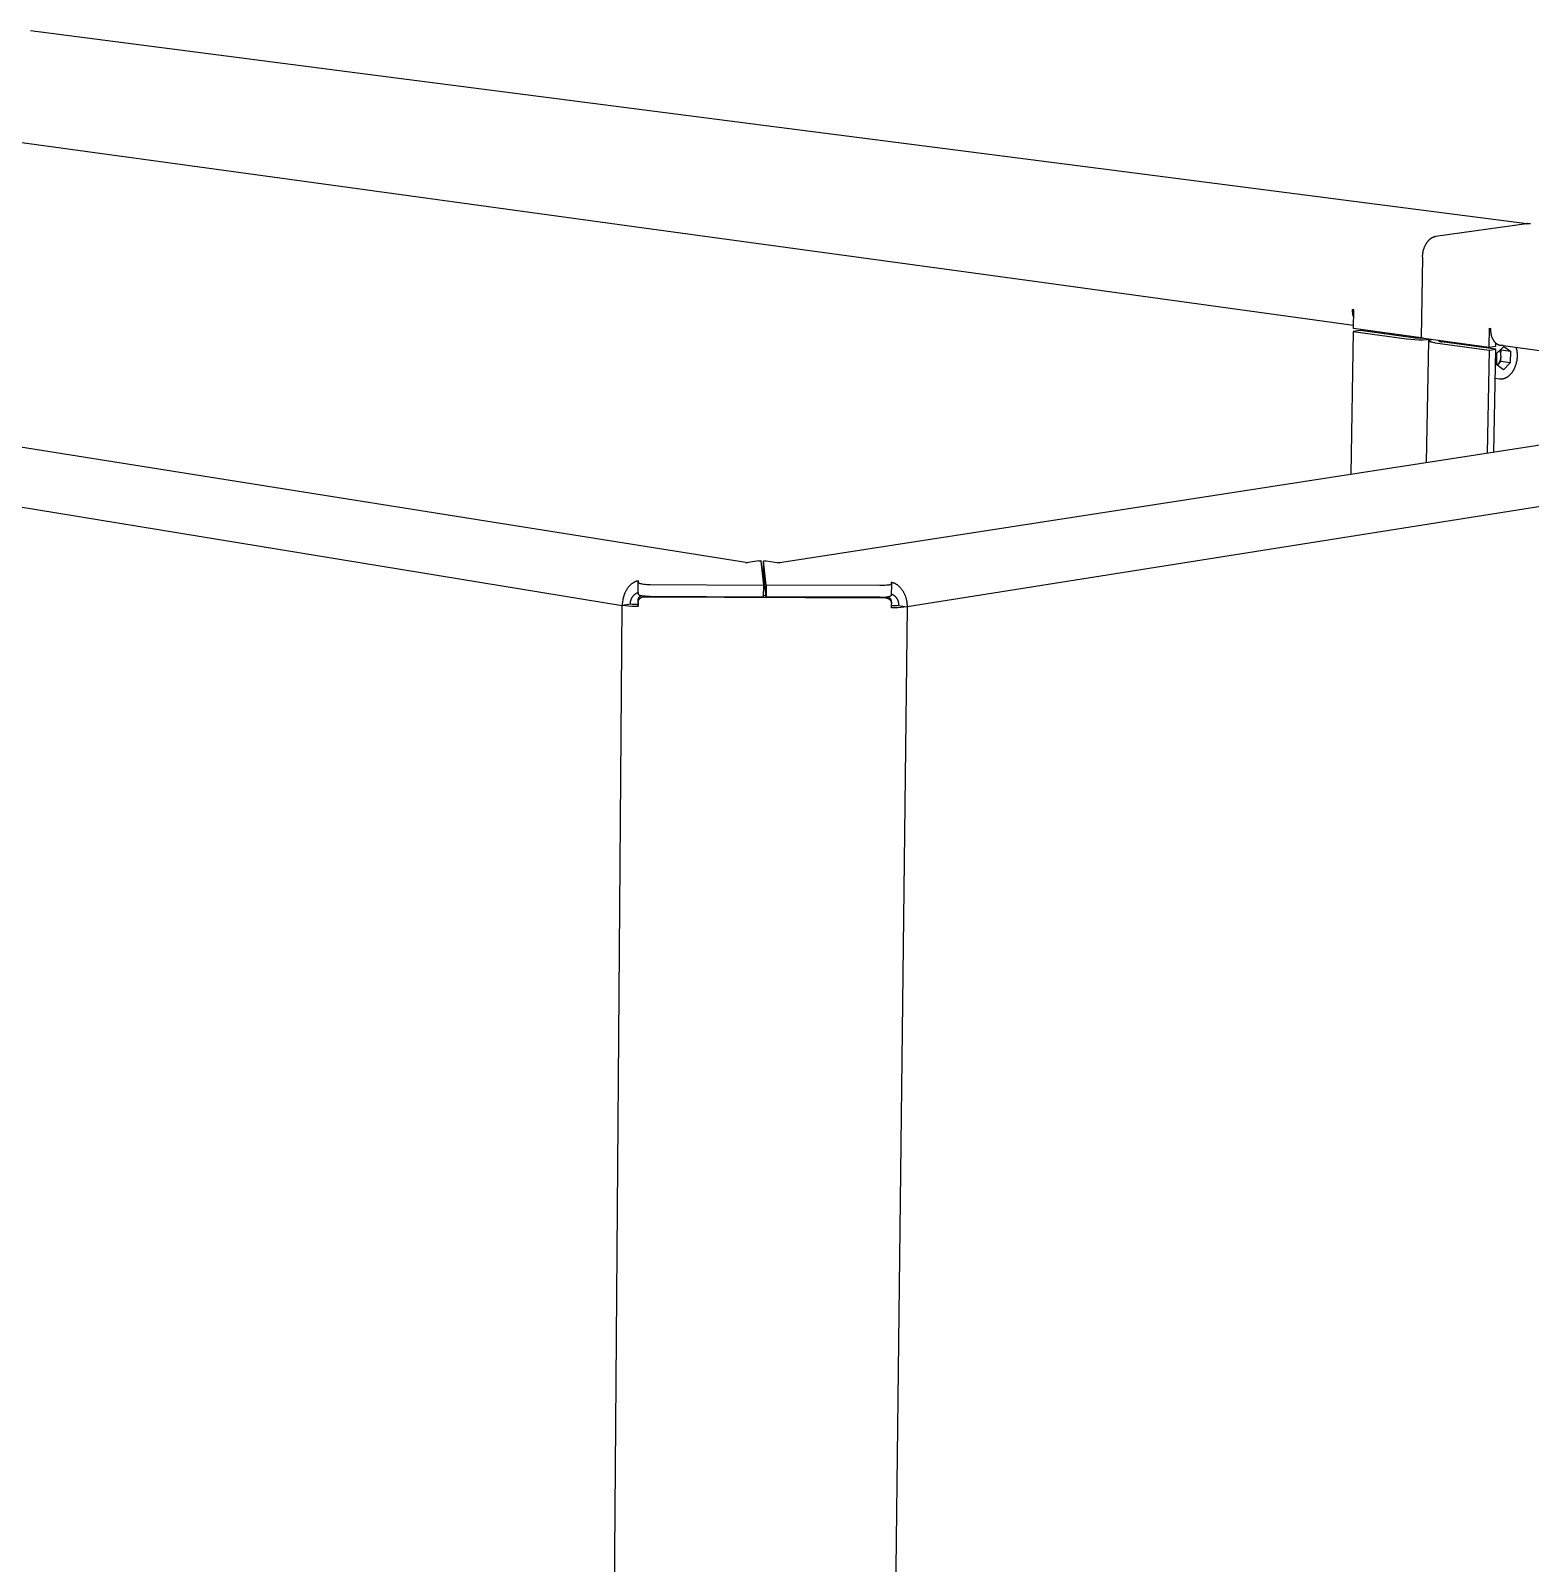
# Model space of a CAD drawing. Header units: millimetres. Extents: x -1246 to 2331, y -493 to 2006.
# Drawn here: x -138.7 to 158.3, y 303.3 to 606.7 of the extents above; entities that cross this region are included whole.
import ezdxf

# ---------------------------------------------------------------- set-up
doc = ezdxf.new("R2010")
doc.units = ezdxf.units.MM
doc.header["$MEASUREMENT"] = 0
doc.layers.add('Domyslna', color=7, linetype='Continuous', true_color=0x000000)
doc.layers.add('Utwórz2D linie widoczne', color=7, linetype='Continuous', true_color=0x000000)

msp = doc.modelspace()

# ---------------------------------------------------------------- linework, layer by layer
at = {"layer": 'Domyslna'}
for p, q in [((320.05, 537.91), (34.87, 492.67)), ((-172.87, 517.69), (-21.54, 492.95)), ((-25.17, 24.85), (-21.54, 492.95)), ((34.87, 492.67), (29.38, 24.3))]:
    msp.add_line(p, q, dxfattribs=at)
at = {"layer": 'Utwórz2D linie widoczne'}
for p, q in [((-138.67, 606.74), (-70.36, 597.94)), ((-70.36, 597.94), (1.82, 588.64)), ((1.82, 588.64), (77.82, 578.84)), ((-89.31, 577.54), (-146.65, 585.4)), ((-17.25, 567.66), (-89.31, 577.54)), ((77.82, 578.84), (157.58, 568.56)), ((58.64, 557.26), (-17.25, 567.66)), ((157.52, 568.51), (139.5, 566.01)), ((157.52, 568.51), (157.52, 568.52)), ((157.52, 568.52), (157.52, 568.52)), ((157.52, 568.52), (157.53, 568.52)), ((157.67, 568.51), (157.52, 568.51)), ((157.53, 568.52), (157.53, 568.53)), ((157.53, 568.53), (157.53, 568.53)), ((157.53, 568.53), (157.54, 568.53)), ((157.54, 568.53), (157.55, 568.54)), ((157.54, 568.53), (157.54, 568.53)), ((157.55, 568.54), (157.55, 568.54)), ((157.55, 568.54), (157.55, 568.54)), ((157.55, 568.54), (157.56, 568.54)), ((157.56, 568.54), (157.57, 568.55)), ((157.56, 568.54), (157.56, 568.54)), ((157.57, 568.55), (157.57, 568.55)), ((157.57, 568.55), (157.58, 568.55)), ((157.58, 568.55), (157.58, 568.55)), ((157.58, 568.55), (157.59, 568.55)), ((157.59, 568.55), (157.59, 568.55)), ((157.59, 568.55), (157.59, 568.55)), ((157.59, 568.55), (157.6, 568.55)), ((157.6, 568.55), (157.6, 568.56)), ((157.6, 568.56), (157.61, 568.56)), ((157.61, 568.56), (157.61, 568.56)), ((157.61, 568.56), (157.62, 568.56)), ((157.62, 568.56), (157.62, 568.56)), ((157.62, 568.56), (157.63, 568.56)), ((157.63, 568.56), (157.63, 568.55)), ((157.63, 568.55), (157.64, 568.55)), ((157.64, 568.55), (157.64, 568.55)), ((157.65, 568.55), (157.64, 568.55)), ((157.66, 568.55), (157.65, 568.55)), ((157.65, 568.55), (157.65, 568.55)), ((157.67, 568.54), (157.66, 568.55)), ((157.66, 568.55), (157.66, 568.55)), ((157.66, 568.55), (157.66, 568.55)), ((157.68, 568.54), (157.67, 568.54)), ((157.67, 568.54), (157.67, 568.54)), ((157.82, 568.51), (157.67, 568.51)), ((157.68, 568.53), (157.68, 568.54)), ((157.68, 568.54), (157.68, 568.54)), ((157.69, 568.53), (157.68, 568.53)), ((157.7, 568.52), (157.69, 568.53)), ((157.69, 568.53), (157.69, 568.53)), ((157.69, 568.53), (157.69, 568.53)), ((157.71, 568.51), (157.7, 568.52)), ((157.7, 568.52), (157.7, 568.52)), ((157.7, 568.52), (157.7, 568.52)), ((157.97, 568.5), (157.82, 568.51)), ((158.12, 568.49), (157.97, 568.5)), ((158.27, 568.47), (158.12, 568.49)), ((137.48, 564.27), (137.52, 564.36)), ((137.52, 564.36), (137.57, 564.44)), ((137.57, 564.44), (137.61, 564.51)), ((137.61, 564.51), (137.66, 564.59)), ((137.66, 564.59), (137.7, 564.67)), ((137.7, 564.67), (137.75, 564.74)), ((137.75, 564.74), (137.8, 564.82)), ((137.8, 564.82), (137.85, 564.89)), ((137.85, 564.89), (137.9, 564.96)), ((137.9, 564.96), (137.95, 565.02)), ((137.95, 565.02), (138.01, 565.09)), ((138.01, 565.09), (138.06, 565.15)), ((138.06, 565.15), (138.11, 565.21)), ((138.11, 565.21), (138.17, 565.27)), ((138.17, 565.27), (138.23, 565.33)), ((138.23, 565.33), (138.28, 565.38)), ((138.28, 565.38), (138.34, 565.44)), ((138.34, 565.44), (138.4, 565.49)), ((138.4, 565.49), (138.46, 565.53)), ((138.46, 565.53), (138.51, 565.58)), ((138.51, 565.58), (138.57, 565.62)), ((138.57, 565.62), (138.63, 565.66)), ((138.63, 565.66), (138.69, 565.7)), ((138.69, 565.7), (138.75, 565.74)), ((138.75, 565.74), (138.81, 565.77)), ((138.81, 565.77), (138.87, 565.81)), ((138.87, 565.81), (138.93, 565.84)), ((138.93, 565.84), (138.99, 565.86)), ((138.99, 565.86), (139.04, 565.89)), ((139.04, 565.89), (139.1, 565.91)), ((139.1, 565.91), (139.16, 565.93)), ((139.16, 565.93), (139.22, 565.95)), ((139.22, 565.95), (139.28, 565.97)), ((139.28, 565.97), (139.33, 565.98)), ((139.33, 565.98), (139.39, 566)), ((139.39, 566), (139.45, 566.01)), ((139.45, 566.01), (139.5, 566.01)), ((136.92, 561.91), (136.62, 545.92)), ((136.92, 562.08), (136.93, 562.25)), ((136.92, 561.91), (136.92, 562.08)), ((136.93, 562.25), (136.95, 562.42)), ((136.95, 562.42), (136.97, 562.6)), ((136.97, 562.6), (137, 562.78)), ((137, 562.78), (137.03, 562.96)), ((137.03, 562.96), (137.07, 563.14)), ((137.07, 563.14), (137.12, 563.32)), ((137.12, 563.32), (137.17, 563.5)), ((137.17, 563.5), (137.23, 563.67)), ((137.23, 563.67), (137.26, 563.76)), ((137.26, 563.76), (137.29, 563.85)), ((137.29, 563.85), (137.33, 563.94)), ((137.33, 563.94), (137.36, 564.02)), ((137.36, 564.02), (137.4, 564.11)), ((137.4, 564.11), (137.44, 564.19)), ((137.44, 564.19), (137.48, 564.27)), ((123.23, 548.4), (58.64, 557.26)), ((123.29, 551.49), (123.07, 551.52)), ((123.07, 551.35), (123.07, 551.52)), ((123.07, 551.18), (123.07, 551.35)), ((123.08, 551.02), (123.07, 551.18)), ((123.1, 550.85), (123.08, 551.02)), ((123.12, 550.68), (123.1, 550.85)), ((123.15, 550.51), (123.12, 550.68)), ((123.18, 550.35), (123.15, 550.51)), ((123.22, 550.18), (123.18, 550.35)), ((123.22, 547.76), (123.29, 551.49)), ((123.26, 550.02), (123.22, 550.18)), ((123.21, 547.17), (122.71, 518.94)), ((124.54, 547.36), (123.21, 547.17)), ((123.21, 547.17), (133.77, 545.72)), ((136.62, 545.92), (123.22, 547.76)), ((135.09, 545.91), (124.54, 547.36)), ((150.13, 544.07), (150.2, 547.83)), ((150.2, 547.83), (150.43, 547.8)), ((150.43, 547.63), (150.43, 547.8)), ((150.43, 547.46), (150.43, 547.63)), ((150.44, 547.29), (150.43, 547.46)), ((150.46, 547.12), (150.44, 547.29)), ((150.48, 546.95), (150.46, 547.12)), ((150.49, 546.86), (150.48, 546.95)), ((150.5, 546.78), (150.49, 546.86)), ((150.52, 546.69), (150.5, 546.78)), ((150.54, 546.61), (150.52, 546.69)), ((150.56, 546.52), (150.54, 546.61)), ((150.58, 546.44), (150.56, 546.52)), ((150.6, 546.36), (150.58, 546.44)), ((150.62, 546.27), (150.6, 546.36)), ((150.65, 546.19), (150.62, 546.27)), ((150.67, 546.11), (150.65, 546.19)), ((9.18, 501.42), (292.64, 545.17)), ((133.77, 545.72), (134.58, 545.64)), ((134.58, 545.64), (135.4, 545.58)), ((135.43, 545.88), (135.09, 545.91)), ((135.4, 545.58), (136.21, 545.56)), ((135.77, 545.85), (135.43, 545.88)), ((136.1, 545.84), (135.77, 545.85)), ((136.44, 545.83), (136.1, 545.84)), ((136.21, 545.56), (137.03, 545.56)), ((136.78, 545.84), (136.44, 545.83)), ((136.62, 545.92), (150.13, 544.07)), ((137.12, 545.85), (136.78, 545.84)), ((137.03, 545.56), (137.85, 545.59)), ((137.71, 521.26), (138.17, 545.32)), ((137.85, 545.59), (138.66, 545.64)), ((138.17, 545.38), (138.17, 545.39)), ((138.17, 545.39), (138.17, 545.39)), ((138.17, 545.39), (138.18, 545.39)), ((138.17, 545.37), (138.17, 545.38)), ((138.17, 545.38), (138.17, 545.38)), ((138.17, 545.38), (138.17, 545.38)), ((138.17, 545.36), (138.17, 545.37)), ((138.17, 545.37), (138.17, 545.37)), ((138.17, 545.37), (138.17, 545.37)), ((138.17, 545.37), (138.17, 545.37)), ((138.17, 545.35), (138.17, 545.36)), ((138.17, 545.36), (138.17, 545.36)), ((138.17, 545.36), (138.17, 545.36)), ((138.17, 545.34), (138.17, 545.35)), ((138.17, 545.35), (138.17, 545.35)), ((138.17, 545.35), (138.17, 545.35)), ((138.17, 545.33), (138.17, 545.34)), ((138.17, 545.34), (138.17, 545.34)), ((138.17, 545.34), (138.17, 545.34)), ((138.17, 545.32), (138.17, 545.33)), ((138.17, 545.33), (138.17, 545.33)), ((138.17, 545.33), (138.17, 545.33)), ((138.17, 545.33), (138.17, 545.33)), ((138.18, 545.32), (138.17, 545.32)), ((138.18, 545.4), (138.18, 545.41)), ((138.18, 545.41), (138.19, 545.41)), ((138.18, 545.39), (138.18, 545.4)), ((138.18, 545.4), (138.18, 545.4)), ((138.18, 545.4), (138.18, 545.4)), ((138.18, 545.4), (138.18, 545.4)), ((138.18, 545.31), (138.18, 545.32)), ((138.18, 545.32), (138.18, 545.32)), ((138.18, 545.3), (138.18, 545.31)), ((138.18, 545.31), (138.18, 545.31)), ((138.18, 545.31), (138.18, 545.31)), ((138.19, 545.3), (138.18, 545.3)), ((138.19, 545.41), (138.19, 545.42)), ((138.19, 545.42), (138.19, 545.42)), ((138.19, 545.42), (138.2, 545.42)), ((138.19, 545.41), (138.19, 545.41)), ((138.19, 545.29), (138.19, 545.3)), ((138.19, 545.3), (138.19, 545.3)), ((138.19, 545.3), (138.19, 545.3)), ((138.2, 545.29), (138.19, 545.29)), ((138.2, 545.42), (138.2, 545.43)), ((138.2, 545.43), (138.2, 545.43)), ((138.2, 545.43), (138.2, 545.43)), ((138.2, 545.43), (138.21, 545.43)), ((138.2, 545.28), (138.2, 545.29)), ((138.2, 545.29), (138.2, 545.29)), ((138.21, 545.28), (138.2, 545.28)), ((138.21, 545.43), (138.21, 545.44)), ((138.21, 545.44), (138.21, 545.44)), ((138.21, 545.44), (138.22, 545.44)), ((138.21, 545.27), (138.21, 545.28)), ((138.21, 545.28), (138.21, 545.28)), ((138.22, 545.27), (138.21, 545.27)), ((138.22, 545.45), (138.23, 545.46)), ((138.22, 545.44), (138.22, 545.45)), ((138.23, 545.26), (138.22, 545.27)), ((138.22, 545.27), (138.22, 545.27)), ((138.23, 545.46), (138.24, 545.46)), ((138.24, 545.25), (138.23, 545.26)), ((138.23, 545.26), (138.23, 545.26)), ((138.24, 545.46), (138.25, 545.47)), ((138.25, 545.24), (138.24, 545.25)), ((138.25, 545.47), (138.26, 545.47)), ((138.26, 545.24), (138.25, 545.24)), ((138.26, 545.47), (138.27, 545.48)), ((138.27, 545.23), (138.26, 545.24)), ((138.27, 545.48), (138.28, 545.48)), ((138.28, 545.23), (138.27, 545.23)), ((138.28, 545.48), (138.29, 545.49)), ((138.29, 545.22), (138.28, 545.23)), ((138.29, 545.49), (138.3, 545.49)), ((138.3, 545.21), (138.29, 545.22)), ((138.3, 545.49), (138.31, 545.5)), ((138.33, 545.2), (138.3, 545.21)), ((138.31, 545.5), (138.33, 545.51)), ((138.33, 545.51), (138.36, 545.52)), ((138.35, 545.19), (138.33, 545.2)), ((138.38, 545.18), (138.35, 545.19)), ((138.36, 545.52), (138.39, 545.53)), ((138.41, 545.17), (138.38, 545.18)), ((138.39, 545.53), (138.42, 545.54)), ((138.44, 545.15), (138.41, 545.17)), ((138.42, 545.54), (138.45, 545.55)), ((138.47, 545.14), (138.44, 545.15)), ((138.45, 545.55), (138.48, 545.56)), ((138.51, 545.13), (138.47, 545.14)), ((138.48, 545.56), (138.51, 545.57)), ((138.51, 545.57), (138.58, 545.59)), ((138.58, 545.11), (138.51, 545.13)), ((138.58, 545.59), (138.66, 545.61)), ((138.66, 545.09), (138.58, 545.11)), ((138.66, 545.61), (138.74, 545.63)), ((138.74, 545.07), (138.66, 545.09)), ((138.83, 545.05), (138.74, 545.07)), ((139.02, 545.01), (138.83, 545.05)), ((139.23, 544.97), (139.02, 545.01)), ((139.45, 544.94), (139.23, 544.97)), ((139.45, 544.94), (150.12, 543.47)), ((140.17, 545.34), (140.16, 545.34)), ((140.16, 545.34), (140.16, 545.34)), ((140.16, 545.34), (140.16, 545.34)), ((140.16, 545.34), (140.16, 545.34)), ((140.16, 545.34), (140.16, 545.34)), ((140.16, 545.34), (140.16, 545.34)), ((140.16, 545.34), (140.16, 545.33)), ((140.16, 545.33), (140.16, 545.33)), ((140.16, 545.33), (140.16, 545.33)), ((140.16, 545.33), (140.16, 545.33)), ((140.16, 545.33), (140.16, 545.33)), ((140.16, 545.33), (140.16, 545.33)), ((140.16, 545.33), (140.16, 545.33)), ((140.16, 545.33), (140.16, 545.33)), ((140.16, 545.33), (140.16, 545.32)), ((140.16, 545.32), (140.16, 545.32)), ((140.16, 545.32), (140.16, 545.32)), ((140.16, 545.32), (140.16, 545.32)), ((140.16, 545.32), (140.17, 545.32)), ((140.18, 545.36), (140.17, 545.36)), ((140.17, 545.36), (140.17, 545.36)), ((140.17, 545.36), (140.17, 545.36)), ((140.17, 545.36), (140.17, 545.36)), ((140.17, 545.36), (140.17, 545.35)), ((140.17, 545.35), (140.17, 545.35)), ((140.17, 545.35), (140.17, 545.35)), ((140.17, 545.35), (140.17, 545.35)), ((140.17, 545.35), (140.17, 545.35)), ((140.17, 545.35), (140.17, 545.35)), ((140.17, 545.35), (140.17, 545.35)), ((140.17, 545.35), (140.17, 545.35)), ((140.17, 545.35), (140.17, 545.35)), ((140.17, 545.35), (140.17, 545.34)), ((140.17, 545.34), (140.17, 545.34)), ((140.17, 545.32), (140.17, 545.32)), ((140.17, 545.32), (140.17, 545.32)), ((140.17, 545.32), (140.17, 545.32)), ((140.17, 545.32), (140.17, 545.31)), ((140.17, 545.31), (140.17, 545.31)), ((140.17, 545.31), (140.17, 545.31)), ((140.17, 545.31), (140.17, 545.31)), ((140.17, 545.31), (140.17, 545.31)), ((140.17, 545.31), (140.17, 545.31)), ((140.17, 545.31), (140.17, 545.31)), ((140.17, 545.31), (140.17, 545.31)), ((140.17, 545.31), (140.17, 545.3)), ((140.17, 545.3), (140.17, 545.3)), ((140.17, 545.3), (140.18, 545.3)), ((140.19, 545.37), (140.18, 545.37)), ((140.18, 545.37), (140.18, 545.37)), ((140.18, 545.37), (140.18, 545.37)), ((140.18, 545.37), (140.18, 545.36)), ((140.18, 545.36), (140.18, 545.36)), ((140.18, 545.36), (140.18, 545.36)), ((140.18, 545.36), (140.18, 545.36)), ((140.18, 545.3), (140.18, 545.3)), ((140.18, 545.3), (140.18, 545.3)), ((140.18, 545.3), (140.18, 545.3)), ((140.18, 545.3), (140.18, 545.3)), ((140.18, 545.3), (140.18, 545.3)), ((140.18, 545.3), (140.18, 545.29)), ((140.18, 545.29), (140.19, 545.29)), ((140.2, 545.38), (140.19, 545.38)), ((140.19, 545.38), (140.19, 545.37)), ((140.19, 545.37), (140.19, 545.37)), ((140.19, 545.29), (140.19, 545.29)), ((140.19, 545.29), (140.19, 545.29)), ((140.19, 545.29), (140.2, 545.28)), ((140.21, 545.39), (140.2, 545.38)), ((140.2, 545.38), (140.2, 545.38)), ((140.2, 545.38), (140.2, 545.38)), ((140.2, 545.28), (140.2, 545.28)), ((140.2, 545.28), (140.2, 545.28)), ((140.2, 545.28), (140.21, 545.28)), ((140.22, 545.39), (140.21, 545.39)), ((140.21, 545.39), (140.21, 545.39)), ((140.21, 545.39), (140.21, 545.39)), ((140.21, 545.28), (140.21, 545.27)), ((140.21, 545.27), (140.21, 545.27)), ((140.21, 545.27), (140.22, 545.27)), ((140.23, 545.4), (140.22, 545.39)), ((140.22, 545.27), (140.23, 545.26)), ((140.24, 545.4), (140.23, 545.4)), ((140.23, 545.26), (140.24, 545.26)), ((140.25, 545.41), (140.24, 545.4)), ((140.24, 545.26), (140.25, 545.25)), ((140.26, 545.41), (140.25, 545.41)), ((140.25, 545.25), (140.26, 545.25)), ((140.27, 545.42), (140.26, 545.41)), ((140.26, 545.25), (140.28, 545.24)), ((140.28, 545.42), (140.27, 545.42)), ((140.28, 545.24), (140.29, 545.24)), ((140.29, 545.24), (140.31, 545.23)), ((140.31, 545.23), (140.34, 545.22)), ((140.34, 545.22), (140.37, 545.21)), ((140.37, 545.21), (140.41, 545.2)), ((140.41, 545.2), (140.44, 545.19)), ((140.44, 545.19), (140.52, 545.18)), ((140.52, 545.18), (140.6, 545.16)), ((140.6, 545.16), (140.68, 545.15)), ((140.68, 545.15), (140.77, 545.13)), ((151.44, 543.67), (140.77, 545.13)), ((146.98, 544.5), (146.89, 544.29)), ((150.12, 543.47), (149.72, 523.11)), ((150.12, 543.47), (151.44, 543.67)), ((150.13, 544.07), (151.45, 544.26)), ((150.7, 546.03), (150.67, 546.11)), ((150.73, 545.95), (150.7, 546.03)), ((150.76, 545.88), (150.73, 545.95)), ((150.8, 545.8), (150.76, 545.88)), ((150.83, 545.73), (150.8, 545.8)), ((150.87, 545.65), (150.83, 545.73)), ((150.9, 545.58), (150.87, 545.65)), ((150.94, 545.51), (150.9, 545.58)), ((150.98, 545.44), (150.94, 545.51)), ((151.03, 545.37), (150.98, 545.44)), ((151.07, 545.31), (151.03, 545.37)), ((151.04, 523.31), (151.44, 543.67)), ((151.11, 545.25), (151.07, 545.31)), ((151.16, 545.19), (151.11, 545.25)), ((151.2, 545.13), (151.16, 545.19)), ((151.25, 545.07), (151.2, 545.13)), ((151.3, 545.01), (151.25, 545.07)), ((151.35, 544.96), (151.3, 545.01)), ((151.4, 544.91), (151.35, 544.96)), ((151.45, 544.86), (151.4, 544.91)), ((151.5, 544.82), (151.45, 544.86)), ((151.45, 544.26), (151.46, 544.85)), ((151.56, 544.77), (151.5, 544.82)), ((151.61, 544.73), (151.56, 544.77)), ((151.67, 544.69), (151.61, 544.73)), ((151.65, 542.89), (153.01, 544.24)), ((151.72, 544.66), (151.67, 544.69)), ((151.75, 544.64), (151.72, 544.66)), ((151.78, 544.62), (151.75, 544.64)), ((151.81, 544.61), (151.78, 544.62)), ((151.83, 544.59), (151.81, 544.61)), ((151.86, 544.58), (151.83, 544.59)), ((151.89, 544.56), (151.86, 544.58)), ((151.92, 544.55), (151.89, 544.56)), ((151.95, 544.53), (151.92, 544.55)), ((151.98, 544.52), (151.95, 544.53)), ((152, 544.51), (151.98, 544.52)), ((152.03, 544.5), (152, 544.51)), ((152.06, 544.49), (152.03, 544.5)), ((152.09, 544.48), (152.06, 544.49)), ((152.12, 544.47), (152.09, 544.48)), ((152.15, 544.46), (152.12, 544.47)), ((152.18, 544.45), (152.15, 544.46)), ((152.21, 544.44), (152.18, 544.45)), ((152.24, 544.43), (152.21, 544.44)), ((152.26, 543.38), (152.23, 543.46)), ((152.27, 544.43), (152.24, 544.43)), ((152.29, 543.3), (152.26, 543.38)), ((152.29, 544.42), (152.27, 544.43)), ((152.32, 544.42), (152.29, 544.42)), ((152.32, 543.22), (152.29, 543.3)), ((152.35, 544.41), (152.32, 544.42)), ((152.34, 543.14), (152.32, 543.22)), ((152.36, 543.06), (152.34, 543.14)), ((152.38, 544.41), (152.35, 544.41)), ((152.37, 543.6), (152.46, 543.54)), ((152.41, 544.4), (152.38, 544.41)), ((152.44, 544.4), (152.41, 544.4)), ((224.05, 534.58), (152.41, 544.4)), ((152.47, 544.4), (152.44, 544.4)), ((152.44, 542.63), (152.46, 543.54)), ((152.46, 543.54), (154.33, 543.28)), ((152.5, 544.39), (152.47, 544.4)), ((152.53, 544.39), (152.5, 544.39)), ((152.55, 544.39), (152.53, 544.39)), ((152.58, 544.39), (152.55, 544.39)), ((152.64, 544.39), (152.58, 544.39)), ((152.7, 544.39), (152.64, 544.39)), ((152.75, 544.39), (152.7, 544.39)), ((152.81, 544.4), (152.75, 544.39)), ((152.87, 544.41), (152.81, 544.4)), ((153.01, 544.24), (154.33, 543.28)), ((154.33, 543.28), (154.28, 540.96)), ((155.44, 543.99), (155.49, 543.81)), ((155.49, 543.81), (155.53, 543.63)), ((155.53, 543.63), (155.57, 543.44)), ((155.57, 543.44), (155.6, 543.26)), ((155.6, 543.26), (155.62, 543.08)), ((151.6, 540.57), (151.65, 542.89)), ((152.92, 539.61), (151.6, 540.57)), ((151.73, 540.54), (151.69, 540.5)), ((151.73, 540.54), (151.69, 540.5)), ((152.41, 541.22), (151.73, 540.54)), ((151.79, 540.61), (151.73, 540.54)), ((151.85, 540.68), (151.79, 540.61)), ((151.9, 540.76), (151.85, 540.68)), ((151.96, 540.83), (151.9, 540.76)), ((152.01, 540.91), (151.96, 540.83)), ((152.05, 540.99), (152.01, 540.91)), ((152.1, 541.07), (152.05, 540.99)), ((152.14, 541.15), (152.1, 541.07)), ((152.18, 541.23), (152.14, 541.15)), ((152.22, 541.31), (152.18, 541.23)), ((152.25, 541.4), (152.22, 541.31)), ((152.28, 541.48), (152.25, 541.4)), ((152.31, 541.57), (152.28, 541.48)), ((152.34, 541.66), (152.31, 541.57)), ((152.36, 541.75), (152.34, 541.66)), ((152.38, 542.97), (152.36, 543.06)), ((152.38, 541.84), (152.36, 541.75)), ((152.4, 542.89), (152.38, 542.97)), ((152.4, 541.92), (152.38, 541.84)), ((152.41, 542.81), (152.4, 542.89)), ((152.41, 542.02), (152.4, 541.92)), ((152.42, 542.72), (152.41, 542.81)), ((152.41, 541.22), (152.43, 542.12)), ((152.42, 542.11), (152.41, 542.02)), ((154.28, 540.96), (152.41, 541.22)), ((152.43, 542.64), (152.42, 542.72)), ((152.43, 542.2), (152.42, 542.11)), ((152.43, 542.55), (152.43, 542.64)), ((152.44, 542.47), (152.43, 542.55)), ((152.43, 542.38), (152.44, 542.47)), ((152.43, 542.38), (152.43, 542.29)), ((152.43, 542.29), (152.43, 542.2)), ((154.28, 540.96), (152.92, 539.61)), ((155.21, 540.15), (155.14, 539.98)), ((155.28, 540.32), (155.21, 540.15)), ((155.34, 540.5), (155.28, 540.32)), ((155.39, 540.68), (155.34, 540.5)), ((155.45, 540.86), (155.39, 540.68)), ((155.49, 541.04), (155.45, 540.86)), ((155.53, 541.22), (155.49, 541.04)), ((155.57, 541.41), (155.53, 541.22)), ((155.59, 541.59), (155.57, 541.41)), ((155.62, 541.78), (155.59, 541.59)), ((155.62, 543.08), (155.64, 542.89)), ((155.63, 541.96), (155.62, 541.78)), ((155.65, 542.15), (155.63, 541.96)), ((155.64, 542.89), (155.65, 542.71)), ((155.65, 542.71), (155.65, 542.52)), ((155.65, 542.52), (155.65, 542.33)), ((155.65, 542.33), (155.65, 542.15)), ((152.17, 537.77), (151.33, 537.89)), ((152.21, 537.77), (152.17, 537.77)), ((152.24, 537.76), (152.21, 537.77)), ((152.28, 537.76), (152.24, 537.76)), ((152.31, 537.76), (152.28, 537.76)), ((152.35, 537.75), (152.31, 537.76)), ((152.38, 537.75), (152.35, 537.75)), ((152.42, 537.75), (152.38, 537.75)), ((152.45, 537.75), (152.42, 537.75)), ((152.49, 537.75), (152.45, 537.75)), ((152.52, 537.75), (152.49, 537.75)), ((152.56, 537.76), (152.52, 537.75)), ((152.6, 537.76), (152.56, 537.76)), ((152.63, 537.76), (152.6, 537.76)), ((152.67, 537.76), (152.63, 537.76)), ((152.7, 537.77), (152.67, 537.76)), ((152.74, 537.77), (152.7, 537.77)), ((152.81, 537.79), (152.74, 537.77)), ((152.88, 537.8), (152.81, 537.79)), ((152.95, 537.82), (152.88, 537.8)), ((153.03, 537.84), (152.95, 537.82)), ((153.1, 537.86), (153.03, 537.84)), ((153.17, 537.89), (153.1, 537.86)), ((153.24, 537.91), (153.17, 537.89)), ((153.31, 537.94), (153.24, 537.91)), ((153.37, 537.97), (153.31, 537.94)), ((153.44, 538), (153.37, 537.97)), ((153.51, 538.04), (153.44, 538)), ((153.57, 538.08), (153.51, 538.04)), ((153.64, 538.11), (153.57, 538.08)), ((153.7, 538.15), (153.64, 538.11)), ((153.76, 538.2), (153.7, 538.15)), ((153.82, 538.24), (153.76, 538.2)), ((153.89, 538.3), (153.82, 538.24)), ((153.96, 538.35), (153.89, 538.3)), ((154.03, 538.41), (153.96, 538.35)), ((154.1, 538.47), (154.03, 538.41)), ((154.16, 538.53), (154.1, 538.47)), ((154.23, 538.6), (154.16, 538.53)), ((154.29, 538.66), (154.23, 538.6)), ((154.36, 538.73), (154.29, 538.66)), ((154.42, 538.8), (154.36, 538.73)), ((154.47, 538.87), (154.42, 538.8)), ((154.53, 538.94), (154.47, 538.87)), ((154.59, 539.01), (154.53, 538.94)), ((154.64, 539.09), (154.59, 539.01)), ((154.69, 539.16), (154.64, 539.09)), ((154.74, 539.24), (154.69, 539.16)), ((154.84, 539.4), (154.74, 539.24)), ((154.89, 539.48), (154.84, 539.4)), ((154.97, 539.64), (154.89, 539.48)), ((155.06, 539.81), (154.97, 539.64)), ((155.14, 539.98), (155.06, 539.81)), ((-149.78, 525.81), (3.34, 501.45)), ((2.92, 501.41), (2.99, 501.42)), ((3, 501.4), (2.92, 501.41)), ((2.99, 501.42), (3.05, 501.43)), ((5.5, 501.78), (3, 501.4)), ((3.05, 501.43), (3.12, 501.43)), ((3.12, 501.43), (3.19, 501.43)), ((3.19, 501.43), (3.26, 501.44)), ((5.5, 501.78), (5.55, 501.79)), ((5.55, 501.79), (5.6, 501.79)), ((5.6, 501.79), (5.66, 501.79)), ((5.66, 501.79), (5.71, 501.79)), ((5.71, 501.79), (5.76, 501.79)), ((5.76, 501.79), (5.81, 501.79)), ((5.81, 501.79), (5.86, 501.79)), ((5.86, 501.79), (5.91, 501.78)), ((5.92, 501.78), (5.91, 501.78)), ((5.93, 501.78), (5.92, 501.78)), ((5.92, 501.78), (5.92, 501.78)), ((5.92, 501.78), (5.92, 501.78)), ((5.94, 501.78), (5.93, 501.78)), ((5.93, 501.78), (5.93, 501.78)), ((5.95, 501.78), (5.94, 501.78)), ((5.94, 501.78), (5.94, 501.78)), ((5.94, 501.78), (5.94, 501.78)), ((5.95, 501.77), (5.95, 501.78)), ((5.96, 501.77), (5.95, 501.77)), ((5.97, 501.77), (5.96, 501.77)), ((5.96, 501.77), (5.96, 501.77)), ((5.96, 501.77), (5.96, 501.77)), ((5.98, 501.76), (5.97, 501.77)), ((5.97, 501.77), (5.97, 501.77)), ((5.97, 501.77), (5.97, 501.77)), ((5.99, 501.76), (5.98, 501.76)), ((5.98, 501.76), (5.98, 501.76)), ((5.98, 501.76), (5.98, 501.76)), ((5.99, 501.75), (5.99, 501.76)), ((6, 501.75), (5.99, 501.75)), ((5.99, 501.75), (5.99, 501.75)), ((6.49, 496.99), (6, 501.75)), ((6, 501.75), (6, 501.75)), ((6.44, 499.46), (6.46, 501.74)), ((6.46, 501.74), (6.47, 501.75)), ((6.96, 496.99), (6.46, 501.74)), ((6.47, 501.75), (6.47, 501.76)), ((6.47, 501.76), (6.48, 501.76)), ((6.47, 501.75), (6.47, 501.75)), ((6.47, 501.75), (6.47, 501.75)), ((6.47, 501.75), (6.47, 501.75)), ((6.48, 501.76), (6.48, 501.76)), ((6.48, 501.76), (6.48, 501.76)), ((6.48, 501.76), (6.49, 501.76)), ((6.49, 501.76), (6.49, 501.77)), ((6.49, 501.77), (6.49, 501.77)), ((6.49, 501.77), (6.5, 501.77)), ((6.49, 501.76), (6.49, 501.76)), ((6.5, 501.77), (6.5, 501.77)), ((6.5, 501.77), (6.5, 501.77)), ((6.5, 501.77), (6.51, 501.77)), ((6.51, 501.77), (6.51, 501.77)), ((6.51, 501.77), (6.51, 501.77)), ((6.51, 501.77), (6.52, 501.77)), ((6.52, 501.77), (6.52, 501.78)), ((6.52, 501.78), (6.52, 501.78)), ((6.52, 501.78), (6.52, 501.78)), ((6.52, 501.78), (6.53, 501.78)), ((6.53, 501.78), (6.53, 501.78)), ((6.53, 501.78), (6.53, 501.78)), ((6.53, 501.78), (6.54, 501.78)), ((6.54, 501.78), (6.54, 501.78)), ((6.54, 501.78), (6.54, 501.78)), ((6.54, 501.78), (6.6, 501.78)), ((6.6, 501.78), (6.65, 501.79)), ((6.65, 501.79), (6.7, 501.79)), ((6.7, 501.79), (6.75, 501.79)), ((6.75, 501.79), (6.8, 501.79)), ((6.8, 501.79), (6.85, 501.78)), ((6.85, 501.78), (6.9, 501.78)), ((6.9, 501.78), (6.95, 501.77)), ((6.95, 501.77), (9.53, 501.36)), ((9.34, 501.4), (9.27, 501.41)), ((9.41, 501.4), (9.34, 501.4)), ((9.48, 501.39), (9.41, 501.4)), ((9.55, 501.39), (9.48, 501.39)), ((9.53, 501.36), (9.61, 501.38)), ((9.61, 501.38), (9.55, 501.39)), ((-19.02, 497.63), (-19.1, 497.59)), ((-18.95, 497.66), (-19.02, 497.63)), ((-18.88, 497.69), (-18.95, 497.66)), ((-18.81, 497.71), (-18.88, 497.69)), ((-18.73, 497.74), (-18.81, 497.71)), ((-18.66, 497.76), (-18.73, 497.74)), ((-18.59, 497.78), (-18.66, 497.76)), ((-18.52, 497.79), (-18.59, 497.78)), ((-18.45, 497.81), (-18.52, 497.79)), ((-18.38, 497.82), (-18.45, 497.81)), ((-18.4, 495.51), (-18.38, 497.82)), ((-18.38, 497.82), (-18.37, 497.49)), ((6.42, 497.91), (6.41, 497.73)), ((6.44, 498.1), (6.42, 497.91)), ((6.93, 494.68), (6.44, 499.46)), ((6.46, 498.28), (6.44, 498.1)), ((6.49, 498.46), (6.46, 498.28)), ((6.52, 498.64), (6.49, 498.46)), ((-21.3, 494.6), (-21.36, 494.39)), ((-21.27, 494.71), (-21.3, 494.6)), ((-21.24, 494.81), (-21.27, 494.71)), ((-21.21, 494.92), (-21.24, 494.81)), ((-21.17, 495.02), (-21.21, 494.92)), ((-21.13, 495.12), (-21.17, 495.02)), ((-21.09, 495.23), (-21.13, 495.12)), ((-21.05, 495.33), (-21.09, 495.23)), ((-21.01, 495.43), (-21.05, 495.33)), ((-20.96, 495.53), (-21.01, 495.43)), ((-20.92, 495.63), (-20.96, 495.53)), ((-20.87, 495.73), (-20.92, 495.63)), ((-20.82, 495.82), (-20.87, 495.73)), ((-20.76, 495.92), (-20.82, 495.82)), ((-20.71, 496.01), (-20.76, 495.92)), ((-20.65, 496.1), (-20.71, 496.01)), ((-20.6, 496.19), (-20.65, 496.1)), ((-20.54, 496.28), (-20.6, 496.19)), ((-20.48, 496.37), (-20.54, 496.28)), ((-20.42, 496.45), (-20.48, 496.37)), ((-20.36, 496.54), (-20.42, 496.45)), ((-20.29, 496.62), (-20.36, 496.54)), ((-20.23, 496.69), (-20.29, 496.62)), ((-20.16, 496.77), (-20.23, 496.69)), ((-20.09, 496.84), (-20.16, 496.77)), ((-20.03, 496.91), (-20.09, 496.84)), ((-19.96, 496.98), (-20.03, 496.91)), ((-19.89, 497.05), (-19.96, 496.98)), ((-19.82, 497.11), (-19.89, 497.05)), ((-19.75, 497.17), (-19.82, 497.11)), ((-19.68, 497.23), (-19.75, 497.17)), ((-19.6, 497.28), (-19.68, 497.23)), ((-19.53, 497.33), (-19.6, 497.28)), ((-19.58, 494.55), (-19.54, 494.61)), ((-19.54, 494.61), (-19.5, 494.68)), ((-19.46, 497.38), (-19.53, 497.33)), ((-19.5, 494.68), (-19.45, 494.74)), ((-19.39, 497.43), (-19.46, 497.38)), ((-19.45, 494.74), (-19.4, 494.8)), ((-19.4, 494.8), (-19.35, 494.86)), ((-19.32, 497.48), (-19.39, 497.43)), ((-19.35, 494.86), (-19.3, 494.92)), ((-19.24, 497.52), (-19.32, 497.48)), ((-19.3, 494.92), (-19.25, 494.98)), ((-19.25, 494.98), (-19.19, 495.03)), ((-19.17, 497.56), (-19.24, 497.52)), ((-19.19, 495.03), (-19.14, 495.08)), ((-19.1, 497.59), (-19.17, 497.56)), ((-19.14, 495.08), (-19.08, 495.13)), ((-19.08, 495.13), (-19.01, 495.18)), ((-19.01, 495.18), (-18.95, 495.23)), ((-18.95, 495.23), (-18.89, 495.27)), ((-18.89, 495.27), (-18.82, 495.31)), ((-18.82, 495.31), (-18.76, 495.35)), ((-18.76, 495.35), (-18.69, 495.39)), ((-18.69, 495.39), (-18.62, 495.42)), ((-18.62, 495.42), (-18.55, 495.46)), ((-18.55, 495.46), (-18.47, 495.48)), ((-18.47, 495.48), (-18.4, 495.51)), ((-18.4, 495.51), (-18.39, 495.18)), ((-18.39, 495.18), (-18.36, 495.16)), ((-18.35, 497.47), (-18.37, 497.49)), ((-18.36, 495.16), (-18.34, 495.14)), ((-18.32, 497.44), (-18.35, 497.47)), ((-18.34, 495.14), (-18.32, 495.12)), ((-18.3, 497.42), (-18.32, 497.44)), ((-18.32, 495.12), (-18.29, 495.1)), ((-18.27, 497.41), (-18.3, 497.42)), ((-18.29, 495.1), (-18.27, 495.08)), ((-18.25, 497.39), (-18.27, 497.41)), ((-18.27, 495.08), (-18.24, 495.06)), ((-18.22, 497.37), (-18.25, 497.39)), ((-18.24, 495.06), (-18.22, 495.05)), ((-18.2, 497.35), (-18.22, 497.37)), ((-18.22, 495.05), (-18.19, 495.03)), ((-18.17, 497.34), (-18.2, 497.35)), ((-18.2, 494.54), (-18.18, 494.57)), ((-18.19, 495.03), (-18.16, 495.01)), ((-18.18, 494.57), (-18.16, 494.6)), ((-18.15, 497.32), (-18.17, 497.34)), ((-18.16, 495.01), (-18.14, 495)), ((-18.16, 494.6), (-18.13, 494.63)), ((-18.12, 497.31), (-18.15, 497.32)), ((-18.14, 495), (-18.11, 494.99)), ((-18.13, 494.63), (-18.11, 494.66)), ((-18.09, 497.3), (-18.12, 497.31)), ((-18.11, 494.99), (-18.08, 494.98)), ((-18.11, 494.66), (-18.08, 494.69)), ((-18.06, 497.29), (-18.09, 497.3)), ((-18.08, 494.98), (-18.05, 494.97)), ((-18.08, 494.69), (-18.05, 494.72)), ((-18.03, 497.27), (-18.06, 497.29)), ((-18.05, 494.97), (-18.02, 494.96)), ((-18.05, 494.72), (-18.02, 494.75)), ((-18, 497.26), (-18.03, 497.27)), ((-18.02, 494.96), (-17.99, 494.95)), ((-18.02, 494.75), (-17.99, 494.77)), ((-17.97, 497.26), (-18, 497.26)), ((-17.99, 494.95), (-17.96, 494.94)), ((-17.99, 494.77), (-17.96, 494.8)), ((-17.94, 497.25), (-17.97, 497.26)), ((-17.96, 494.94), (-17.93, 494.93)), ((-17.96, 494.8), (-17.93, 494.82)), ((-17.91, 497.24), (-17.94, 497.25)), ((-17.93, 494.93), (-17.9, 494.93)), ((-17.93, 494.82), (-17.9, 494.84)), ((-17.88, 497.23), (-17.91, 497.24)), ((-17.9, 494.93), (-17.87, 494.92)), ((-17.9, 494.84), (-17.87, 494.87)), ((-17.85, 497.23), (-17.88, 497.23)), ((-17.87, 494.92), (-17.84, 494.92)), ((-17.87, 494.87), (-17.83, 494.89)), ((-17.82, 497.23), (-17.85, 497.23)), ((-17.84, 494.92), (-17.81, 494.91)), ((-17.83, 494.89), (-17.8, 494.91)), ((-17.79, 497.22), (-17.82, 497.23)), ((-17.81, 494.91), (-17.78, 494.91)), ((-17.8, 494.91), (-17.77, 494.93)), ((-17.76, 497.22), (-17.79, 497.22)), ((-17.78, 494.91), (-17.75, 494.91)), ((-17.73, 497.22), (-17.76, 497.22)), ((-17.75, 494.91), (-17.72, 494.91)), ((-17.75, 494.56), (-17.71, 494.57)), ((-17.7, 497.22), (-17.73, 497.22)), ((-17.72, 494.91), (-17.69, 494.91)), ((-17.71, 494.57), (-17.67, 494.59)), ((-17.67, 497.22), (-17.7, 497.22)), ((-17.69, 494.91), (-17.36, 494.87)), ((-17.67, 497.22), (-17.34, 497.18)), ((-17.67, 494.59), (-17.64, 494.61)), ((-17.64, 494.61), (-17.6, 494.62)), ((-17.6, 494.62), (-17.56, 494.63)), ((-17.56, 494.63), (-17.52, 494.64)), ((-17.52, 494.64), (-17.48, 494.65)), ((-17.48, 494.65), (-17.44, 494.66)), ((-17.44, 494.66), (-17.4, 494.67)), ((-17.4, 494.67), (-17.36, 494.68)), ((-17.36, 494.87), (-17.03, 494.84)), ((-17.36, 494.68), (-17.32, 494.68)), ((-17.34, 497.18), (-17.01, 497.15)), ((-17.32, 494.68), (-17.28, 494.68)), ((-17.28, 494.68), (-17.24, 494.69)), ((-17.24, 494.69), (-17.2, 494.69)), ((-17.2, 494.69), (30.61, 494.45)), ((-17.03, 494.84), (-16.69, 494.81)), ((-17.01, 497.15), (-16.68, 497.12)), ((-16.69, 494.81), (-16.36, 494.8)), ((-16.68, 497.12), (-16.34, 497.11)), ((-16.36, 494.8), (-16.03, 494.8)), ((-16.34, 497.11), (-16.01, 497.11)), ((-16.03, 494.8), (6.46, 494.68)), ((-16.01, 497.11), (6.49, 496.99)), ((6.42, 497.53), (6.64, 497.5)), ((6.44, 497.46), (6.65, 497.42)), ((6.46, 494.68), (6.49, 496.99)), ((6.47, 494.94), (6.91, 494.94)), ((6.69, 497.05), (6.48, 497.02)), ((6.96, 496.99), (6.93, 494.68)), ((29.44, 494.57), (6.93, 494.68)), ((29.46, 496.88), (6.96, 496.99)), ((29.44, 494.57), (29.77, 494.57)), ((29.79, 496.88), (29.46, 496.88)), ((29.77, 494.57), (30.09, 494.58)), ((30.12, 496.89), (29.79, 496.88)), ((30.09, 494.58), (30.42, 494.6)), ((30.45, 496.91), (30.12, 496.89)), ((30.42, 494.6), (30.75, 494.63)), ((30.78, 496.94), (30.45, 496.91)), ((30.75, 494.63), (31.08, 494.67)), ((31.1, 496.98), (30.78, 496.94)), ((31.1, 494.67), (31.08, 494.67)), ((31.13, 496.98), (31.1, 496.98)), ((31.13, 494.66), (31.1, 494.67)), ((31.11, 494.67), (31.14, 494.66)), ((31.15, 496.98), (31.13, 496.98)), ((31.15, 494.66), (31.13, 494.66)), ((31.14, 494.66), (31.18, 494.63)), ((31.18, 496.97), (31.15, 496.98)), ((31.18, 494.66), (31.15, 494.66)), ((31.2, 496.97), (31.18, 496.97)), ((31.2, 494.67), (31.18, 494.66)), ((31.18, 494.63), (31.21, 494.61)), ((31.23, 496.98), (31.2, 496.97)), ((31.23, 494.67), (31.2, 494.67)), ((31.21, 494.61), (31.24, 494.59)), ((31.25, 496.98), (31.23, 496.98)), ((31.25, 494.67), (31.23, 494.67)), ((31.24, 494.59), (31.27, 494.57)), ((31.28, 496.98), (31.25, 496.98)), ((31.28, 494.67), (31.25, 494.67)), ((31.27, 494.57), (31.3, 494.54)), ((31.3, 496.98), (31.28, 496.98)), ((31.3, 494.68), (31.28, 494.67)), ((31.33, 496.99), (31.3, 496.98)), ((31.32, 494.68), (31.3, 494.68)), ((31.35, 494.69), (31.32, 494.68)), ((31.35, 496.99), (31.33, 496.99)), ((31.37, 497), (31.35, 496.99)), ((31.37, 494.7), (31.35, 494.69)), ((31.4, 497.01), (31.37, 497)), ((31.4, 494.7), (31.37, 494.7)), ((31.42, 497.01), (31.4, 497.01)), ((31.42, 494.71), (31.4, 494.7)), ((31.45, 497.02), (31.42, 497.01)), ((31.44, 494.72), (31.42, 494.71)), ((31.47, 494.73), (31.44, 494.72)), ((31.47, 497.03), (31.45, 497.02)), ((31.49, 497.04), (31.47, 497.03)), ((31.49, 494.74), (31.47, 494.73)), ((31.51, 497.05), (31.49, 497.04)), ((31.51, 494.75), (31.49, 494.74)), ((31.54, 497.06), (31.51, 497.05)), ((31.53, 494.77), (31.51, 494.75)), ((31.55, 494.78), (31.53, 494.77)), ((31.56, 497.08), (31.54, 497.06)), ((31.57, 494.79), (31.55, 494.78)), ((31.58, 497.09), (31.56, 497.08)), ((31.59, 494.81), (31.57, 494.79)), ((31.6, 497.1), (31.58, 497.09)), ((31.61, 494.82), (31.59, 494.81)), ((31.62, 497.12), (31.6, 497.1)), ((31.63, 494.84), (31.61, 494.82)), ((31.64, 497.13), (31.62, 497.12)), ((31.65, 494.86), (31.63, 494.84)), ((31.66, 497.15), (31.64, 497.13)), ((31.67, 494.87), (31.65, 494.86)), ((31.68, 497.17), (31.66, 497.15)), ((31.69, 494.89), (31.67, 494.87)), ((31.7, 497.18), (31.68, 497.17)), ((31.69, 497.57), (31.77, 497.56)), ((31.69, 497.57), (31.75, 497.24)), ((31.7, 494.91), (31.69, 494.89)), ((31.71, 497.2), (31.7, 497.18)), ((31.72, 494.93), (31.7, 494.91)), ((31.73, 497.22), (31.71, 497.2)), ((31.75, 497.2), (31.72, 494.93)), ((31.75, 497.24), (31.73, 497.22)), ((31.73, 495.25), (31.8, 495.22)), ((31.77, 497.56), (31.84, 497.54)), ((31.8, 495.22), (31.87, 495.19)), ((31.84, 497.54), (31.91, 497.53)), ((31.87, 495.19), (31.94, 495.16)), ((31.91, 497.53), (31.98, 497.51)), ((31.94, 495.16), (32, 495.12)), ((31.98, 497.51), (32.06, 497.48)), ((32, 495.12), (32.07, 495.08)), ((32.06, 497.48), (32.13, 497.46)), ((32.07, 495.08), (32.14, 495.04)), ((32.13, 497.46), (32.21, 497.43)), ((32.14, 495.04), (32.2, 495)), ((32.2, 495), (32.26, 494.96)), ((32.21, 497.43), (32.28, 497.4)), ((32.26, 494.96), (32.32, 494.91)), ((32.28, 497.4), (32.35, 497.37)), ((32.32, 494.91), (32.38, 494.86)), ((32.35, 497.37), (32.43, 497.34)), ((32.38, 494.86), (32.44, 494.81)), ((32.43, 497.34), (32.5, 497.3)), ((32.44, 494.81), (32.5, 494.76)), ((32.5, 497.3), (32.58, 497.26)), ((32.5, 494.76), (32.55, 494.7)), ((32.55, 494.7), (32.6, 494.65)), ((32.58, 497.26), (32.65, 497.22)), ((32.6, 494.65), (32.65, 494.59)), ((32.65, 497.22), (32.73, 497.17)), ((32.65, 494.59), (32.7, 494.53)), ((32.73, 497.17), (32.8, 497.12)), ((32.8, 497.12), (32.88, 497.07)), ((32.88, 497.07), (32.95, 497.02)), ((32.95, 497.02), (33.02, 496.96)), ((33.02, 496.96), (33.1, 496.91)), ((33.1, 496.91), (33.17, 496.85)), ((33.17, 496.85), (33.24, 496.78)), ((33.24, 496.78), (33.31, 496.72)), ((33.31, 496.72), (33.38, 496.65)), ((33.38, 496.65), (33.45, 496.57)), ((33.45, 496.57), (33.52, 496.5)), ((33.52, 496.5), (33.58, 496.43)), ((33.58, 496.43), (33.65, 496.35)), ((33.65, 496.35), (33.71, 496.27)), ((33.71, 496.27), (33.78, 496.18)), ((33.78, 496.18), (33.84, 496.1)), ((33.84, 496.1), (33.9, 496.01)), ((33.9, 496.01), (33.96, 495.92)), ((33.96, 495.92), (34.02, 495.83)), ((34.02, 495.83), (34.07, 495.74)), ((34.07, 495.74), (34.13, 495.65)), ((34.13, 495.65), (34.18, 495.55)), ((34.18, 495.55), (34.23, 495.45)), ((34.23, 495.45), (34.28, 495.35)), ((34.28, 495.35), (34.32, 495.26)), ((34.32, 495.26), (34.37, 495.15)), ((34.37, 495.15), (34.41, 495.05)), ((34.41, 495.05), (34.45, 494.95)), ((34.45, 494.95), (34.49, 494.85)), ((34.49, 494.85), (34.53, 494.74)), ((34.53, 494.74), (34.57, 494.64)), ((34.57, 494.64), (34.6, 494.53)), ((-19.89, 493.21), (-21.54, 492.95)), ((-21.53, 493.15), (-21.54, 492.95)), ((-20.91, 492.87), (-21.54, 492.95)), ((-21.52, 493.35), (-21.53, 493.15)), ((-21.5, 493.55), (-21.52, 493.35)), ((-21.48, 493.76), (-21.5, 493.55)), ((-21.44, 493.97), (-21.48, 493.76)), ((-21.41, 494.18), (-21.44, 493.97)), ((-21.36, 494.39), (-21.41, 494.18)), ((-20.28, 492.81), (-20.91, 492.87)), ((-19.65, 492.76), (-20.28, 492.81)), ((-19.9, 493.52), (-19.89, 493.6)), ((-19.9, 493.44), (-19.9, 493.52)), ((-19.9, 493.36), (-19.9, 493.44)), ((-19.9, 493.28), (-19.9, 493.36)), ((-19.89, 493.21), (-19.9, 493.28)), ((-19.89, 493.6), (-19.88, 493.67)), ((-19.6, 493.17), (-19.89, 493.21)), ((-19.88, 493.67), (-19.87, 493.75)), ((-19.87, 493.75), (-19.86, 493.83)), ((-19.86, 493.83), (-19.84, 493.9)), ((-19.84, 493.9), (-19.82, 493.98)), ((-19.82, 493.98), (-19.8, 494.05)), ((-19.8, 494.05), (-19.78, 494.13)), ((-19.78, 494.13), (-19.75, 494.2)), ((-19.75, 494.2), (-19.72, 494.27)), ((-19.72, 494.27), (-19.69, 494.34)), ((-19.69, 494.34), (-19.66, 494.41)), ((-19.66, 494.41), (-19.62, 494.48)), ((-19.02, 492.74), (-19.65, 492.76)), ((-19.62, 494.48), (-19.58, 494.55)), ((-19.3, 493.14), (-19.6, 493.17)), ((-19, 493.12), (-19.3, 493.14)), ((-18.38, 492.73), (-19.02, 492.74)), ((-18.7, 493.11), (-19, 493.12)), ((-18.4, 493.1), (-18.7, 493.11)), ((-18.4, 493.91), (-18.39, 493.95)), ((-18.4, 493.1), (-18.4, 493.91)), ((-18.38, 492.73), (-18.4, 493.1)), ((-18.39, 494.03), (-18.38, 494.07)), ((-18.39, 493.99), (-18.39, 494.03)), ((-18.39, 493.95), (-18.39, 493.99)), ((-18.38, 494.1), (-18.37, 494.14)), ((-18.38, 494.07), (-18.38, 494.1)), ((-18.38, 493.58), (-18.37, 493.62)), ((-18.38, 493.54), (-18.38, 493.58)), ((-18.38, 493.54), (-18.38, 492.73)), ((-18.37, 494.14), (-18.36, 494.18)), ((-18.37, 493.66), (-18.36, 493.7)), ((-18.37, 493.62), (-18.37, 493.66)), ((-18.36, 494.18), (-18.35, 494.22)), ((-18.36, 493.74), (-18.35, 493.78)), ((-18.36, 493.7), (-18.36, 493.74)), ((-18.35, 494.22), (-18.34, 494.26)), ((-18.35, 493.78), (-18.34, 493.82)), ((-18.34, 494.26), (-18.33, 494.29)), ((-18.34, 493.82), (-18.33, 493.86)), ((-18.33, 494.29), (-18.31, 494.33)), ((-18.33, 493.86), (-18.32, 493.9)), ((-18.32, 493.9), (-18.3, 493.93)), ((-18.31, 494.33), (-18.3, 494.37)), ((-18.3, 494.37), (-18.28, 494.4)), ((-18.3, 493.93), (-18.29, 493.97)), ((-18.29, 493.97), (-18.27, 494.01)), ((-18.28, 494.4), (-18.26, 494.44)), ((-18.27, 494.01), (-18.25, 494.05)), ((-18.26, 494.44), (-18.24, 494.47)), ((-18.25, 494.05), (-18.23, 494.08)), ((-18.24, 494.47), (-18.22, 494.51)), ((-18.23, 494.08), (-18.21, 494.12)), ((-18.22, 494.51), (-18.2, 494.54)), ((-18.21, 494.12), (-18.19, 494.15)), ((-18.19, 494.15), (-18.17, 494.18)), ((-18.17, 494.18), (-18.15, 494.22)), ((-18.15, 494.22), (-18.12, 494.25)), ((-18.12, 494.25), (-18.1, 494.28)), ((-18.1, 494.28), (-18.07, 494.31)), ((-18.07, 494.31), (-18.04, 494.34)), ((-18.04, 494.34), (-18.01, 494.37)), ((-18.01, 494.37), (-17.98, 494.4)), ((-17.98, 494.4), (-17.95, 494.42)), ((-17.95, 494.42), (-17.92, 494.45)), ((-17.92, 494.45), (-17.89, 494.47)), ((-17.89, 494.47), (-17.85, 494.49)), ((-17.85, 494.49), (-17.82, 494.52)), ((-17.82, 494.52), (-17.78, 494.54)), ((-17.78, 494.54), (-17.75, 494.56)), ((30.61, 494.45), (30.65, 494.45)), ((30.65, 494.45), (30.69, 494.44)), ((30.69, 494.44), (30.73, 494.44)), ((30.73, 494.44), (30.76, 494.44)), ((30.76, 494.44), (30.8, 494.43)), ((30.8, 494.43), (30.84, 494.42)), ((30.84, 494.42), (30.88, 494.41)), ((30.88, 494.41), (30.92, 494.4)), ((30.92, 494.4), (30.96, 494.39)), ((30.96, 494.39), (31, 494.38)), ((31, 494.38), (31.03, 494.37)), ((31.03, 494.37), (31.07, 494.35)), ((31.07, 494.35), (31.11, 494.34)), ((31.11, 494.34), (31.14, 494.32)), ((31.14, 494.32), (31.18, 494.3)), ((31.18, 494.3), (31.21, 494.28)), ((31.21, 494.28), (31.24, 494.26)), ((31.24, 494.26), (31.28, 494.24)), ((31.28, 494.24), (31.31, 494.21)), ((31.3, 494.54), (31.33, 494.52)), ((31.31, 494.21), (31.34, 494.19)), ((31.33, 494.52), (31.36, 494.49)), ((31.34, 494.19), (31.37, 494.16)), ((31.36, 494.49), (31.39, 494.46)), ((31.37, 494.16), (31.4, 494.14)), ((31.39, 494.46), (31.41, 494.43)), ((31.4, 494.14), (31.43, 494.11)), ((31.41, 494.43), (31.44, 494.41)), ((31.43, 494.11), (31.45, 494.08)), ((31.44, 494.41), (31.46, 494.38)), ((31.45, 494.08), (31.48, 494.05)), ((31.46, 494.38), (31.49, 494.34)), ((31.48, 494.05), (31.51, 494.02)), ((31.49, 494.34), (31.51, 494.31)), ((31.51, 494.31), (31.53, 494.28)), ((31.51, 494.02), (31.53, 493.99)), ((31.53, 494.28), (31.55, 494.25)), ((31.53, 493.99), (31.55, 493.96)), ((31.55, 494.25), (31.57, 494.21)), ((31.55, 493.96), (31.58, 493.92)), ((31.57, 494.21), (31.59, 494.18)), ((31.58, 493.92), (31.6, 493.89)), ((31.59, 494.18), (31.6, 494.14)), ((31.6, 494.14), (31.62, 494.11)), ((31.6, 493.89), (31.62, 493.86)), ((31.62, 494.11), (31.63, 494.07)), ((31.62, 493.86), (31.64, 493.82)), ((31.63, 494.07), (31.65, 494.04)), ((31.64, 493.82), (31.65, 493.78)), ((31.65, 494.04), (31.66, 494)), ((31.65, 493.78), (31.67, 493.75)), ((31.66, 494), (31.67, 493.96)), ((31.67, 493.96), (31.68, 493.92)), ((31.67, 493.75), (31.69, 493.71)), ((31.68, 493.92), (31.69, 493.89)), ((31.69, 493.89), (31.69, 493.85)), ((31.69, 493.85), (31.75, 493.5)), ((31.69, 493.71), (31.7, 493.67)), ((31.7, 493.67), (31.71, 493.64)), ((31.71, 493.64), (31.72, 493.6)), ((31.72, 493.6), (31.73, 493.56)), ((31.73, 493.56), (31.74, 493.52)), ((31.74, 493.52), (31.75, 493.48)), ((31.75, 493.48), (31.75, 493.44)), ((31.75, 493.44), (31.76, 493.4)), ((31.75, 492.48), (31.76, 493.29)), ((32.38, 492.48), (31.75, 492.48)), ((31.76, 493.4), (31.76, 493.37)), ((31.76, 493.37), (31.76, 493.33)), ((31.76, 493.33), (31.76, 493.29)), ((32.04, 492.85), (31.76, 492.85)), ((32.32, 492.86), (32.04, 492.85)), ((32.61, 492.88), (32.32, 492.86)), ((33, 492.5), (32.38, 492.48)), ((32.89, 492.91), (32.61, 492.88)), ((32.7, 494.53), (32.75, 494.47)), ((32.75, 494.47), (32.79, 494.4)), ((32.79, 494.4), (32.83, 494.34)), ((32.83, 494.34), (32.87, 494.27)), ((32.87, 494.27), (32.91, 494.21)), ((33.17, 492.94), (32.89, 492.91)), ((32.91, 494.21), (32.95, 494.14)), ((32.95, 494.14), (32.98, 494.07)), ((32.98, 494.07), (33.01, 494)), ((33.63, 492.54), (33, 492.5)), ((33.01, 494), (33.04, 493.92)), ((33.04, 493.92), (33.06, 493.85)), ((33.06, 493.85), (33.09, 493.78)), ((33.09, 493.78), (33.11, 493.7)), ((33.11, 493.7), (33.12, 493.63)), ((33.12, 493.63), (33.14, 493.55)), ((33.14, 493.55), (33.15, 493.48)), ((33.15, 493.48), (33.16, 493.4)), ((33.16, 493.4), (33.17, 493.33)), ((33.17, 493.33), (33.18, 493.25)), ((33.18, 493.02), (33.17, 492.94)), ((33.17, 492.94), (34.87, 492.67)), ((33.18, 493.25), (33.18, 493.17)), ((33.18, 493.17), (33.18, 493.1)), ((33.18, 493.1), (33.18, 493.02)), ((34.25, 492.59), (33.63, 492.54)), ((34.87, 492.67), (34.25, 492.59)), ((34.6, 494.53), (34.63, 494.43)), ((34.63, 494.43), (34.66, 494.32)), ((34.66, 494.32), (34.69, 494.21)), ((34.69, 494.21), (34.71, 494.11)), ((34.71, 494.11), (34.74, 494)), ((34.74, 494), (34.76, 493.9)), ((34.76, 493.9), (34.79, 493.69)), ((34.79, 493.69), (34.82, 493.48)), ((34.82, 493.48), (34.84, 493.27)), ((34.84, 493.27), (34.86, 493.07)), ((34.86, 493.07), (34.87, 492.87)), ((34.87, 492.87), (34.87, 492.67))]:
    msp.add_line(p, q, dxfattribs=at)

doc.saveas('drawing.dxf')
